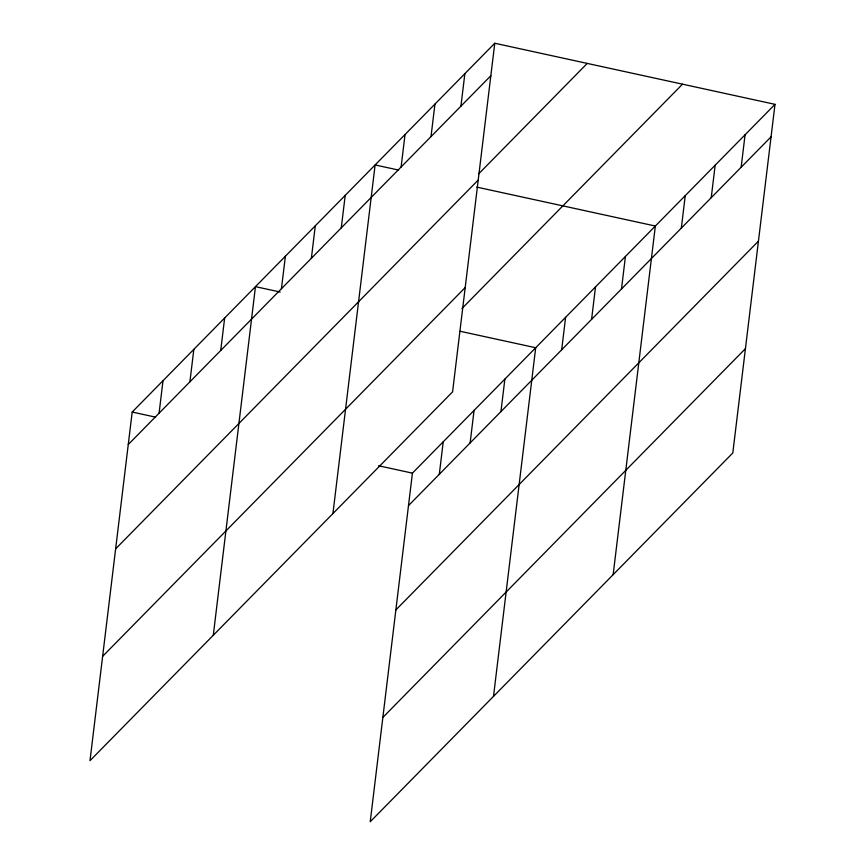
<?xml version="1.0" encoding="UTF-8"?>
<svg xmlns="http://www.w3.org/2000/svg" width="865" height="865" viewBox="0 0 865 865"><rect width="100%" height="100%" fill="white"/><g stroke="black" fill="none" stroke-linecap="round" stroke-linejoin="round"><path stroke-width="1.3" d="M494.769 43.25L132.194 412.043L90.003 760.659L452.579 391.867L494.769 43.25L774.997 104.341L732.806 452.957L370.231 821.75L412.421 473.133L774.997 104.341M159.084 413.189L163.009 380.697M189.9 381.843L193.836 349.352M220.716 350.498L224.651 318.006M213.287 635.267L255.467 286.65L280.217 292.046M281.449 288.715L285.385 256.224M311.368 258.3L315.293 225.797M341.275 227.873L345.211 195.382M332.928 513.572L375.118 164.956L398.56 170.059M401.101 167.021L405.036 134.529M431.008 136.594L434.944 104.103M460.926 106.168L464.862 73.676M439.301 474.279L443.237 441.788M470.128 442.934L474.052 410.432M500.943 411.578L504.879 379.086M493.504 696.357L535.695 347.741L460.148 331.273M561.677 349.806L565.602 317.314M591.584 319.38L595.52 286.888M621.502 288.953L625.427 256.462M613.155 574.663L655.346 226.035L476.734 187.1M681.328 228.111L685.253 195.62M711.235 197.685L715.171 165.193M741.143 167.259L745.079 134.767M128.258 444.534L490.833 75.742M478.81 173.703L587.238 63.405M115.64 548.853L478.215 180.061M102.632 656.34L465.208 287.548M461.91 308.567L682.517 84.175M408.485 505.625L771.061 136.832M395.856 609.944L758.432 241.151M382.86 717.431L745.425 348.638M132.194 412.043L155.635 417.157M378.556 465.748L412.421 473.133"/></g></svg>
